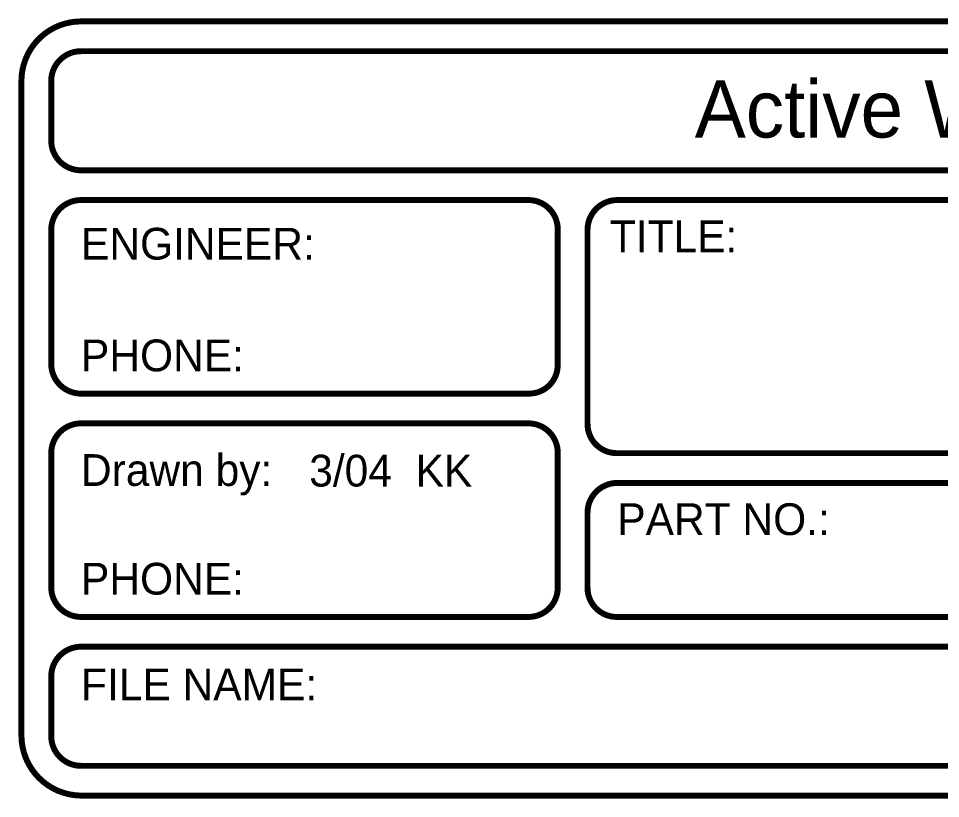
# Model space of a CAD drawing. Extents: x 7.64 to 12.05, y 5.46 to 10.77.
# Drawn here: x 7.644 to 9.191, y 5.456 to 6.766 of the extents above; entities that cross this region are included whole.
import ezdxf

# ---------------------------------------------------------------- set-up
doc = ezdxf.new("R2010")
doc.units = 0
doc.layers.add('MECHANICAL4', color=56, linetype='CONTINUOUS')

msp = doc.modelspace()

# ---------------------------------------------------------------- linework, layer by layer
at = {"layer": 'MECHANICAL4', "const_width": 0.01}
for points in [[(7.64892, 6.660823, -0.414214), (7.74892, 6.760823)], [(7.69892, 6.660823, -0.414214), (7.74892, 6.710823)], [(7.74892, 6.510823, -0.414214), (7.69892, 6.560823)], [(7.69892, 6.410823, -0.414214), (7.74892, 6.460823)], [(8.49992, 6.460823, -0.414214), (8.54892, 6.411823)], [(8.598919, 6.410823, -0.414214), (8.648919, 6.460823)], [(7.74892, 6.135823, -0.414214), (7.69892, 6.185823)], [(8.54892, 6.183823, -0.414214), (8.50092, 6.135823)], [(7.69892, 6.035823, -0.414214), (7.74892, 6.085823)], [(8.49821, 6.085793, -0.424475), (8.54892, 6.036823)], [(8.64792, 6.035823, -0.414214), (8.59892, 6.084823)], [(8.59892, 5.935823, -0.414214), (8.64892, 5.985823)], [(7.748047, 5.760831, -0.409111), (7.69892, 5.810823)], [(8.54892, 5.809823, -0.414214), (8.49992, 5.760823)], [(8.64792, 5.760823, -0.414214), (8.59892, 5.809823)], [(7.69892, 5.660823, -0.414214), (7.74892, 5.710823)], [(7.748157, 5.460838, -0.409111), (7.64892, 5.561823)], [(7.748047, 5.510831, -0.409111), (7.69892, 5.560823)]]:
    msp.add_lwpolyline(points, format="xyb", dxfattribs=at)
for points in [[(7.74892, 6.760823), (11.94892, 6.760823)], [(7.74892, 6.710823), (10.69892, 6.710823)], [(7.64892, 5.560823), (7.64892, 6.660823)], [(7.69892, 6.560823), (7.69892, 6.660823)], [(7.74892, 6.510823), (10.69892, 6.510823)], [(7.74892, 6.460823), (8.49892, 6.460823)], [(8.64892, 6.460823), (10.69892, 6.460823)], [(7.69892, 6.185823), (7.69892, 6.410823)], [(8.54892, 6.185823), (8.54892, 6.410823)], [(8.59892, 6.085823), (8.59892, 6.410823)], [(7.74892, 6.135823), (8.49892, 6.135823)], [(7.74892, 6.085823), (8.49892, 6.085823)], [(7.69892, 5.810823), (7.69892, 6.035823)], [(8.54892, 5.810823), (8.54892, 6.035823)], [(8.64892, 6.035823), (10.69892, 6.035823)], [(8.64892, 5.985823), (10.24892, 5.985823)], [(8.59892, 5.810823), (8.59892, 5.935823)], [(7.74892, 5.760823), (8.49892, 5.760823)], [(8.64892, 5.760823), (10.24892, 5.760823)], [(7.74892, 5.710823), (9.42392, 5.710823)], [(7.69892, 5.560823), (7.69892, 5.660823)], [(7.74892, 5.510823), (9.42392, 5.510823)], [(7.74892, 5.460823), (11.94892, 5.460823)]]:
    msp.add_lwpolyline(points, dxfattribs=at)
at = {"layer": 'MECHANICAL4', "const_width": 0.005}
for points in [[(7.74642, 6.760823, 1), (7.75142, 6.760823, 1)], [(7.74642, 6.760823, 1), (7.75142, 6.760823, 1)], [(7.74642, 6.710823, 1), (7.75142, 6.710823, 1)], [(7.74642, 6.710823, 1), (7.75142, 6.710823, 1)], [(7.64642, 6.660823, 1), (7.65142, 6.660823, 1)], [(7.64642, 6.660823, 1), (7.65142, 6.660823, 1)], [(7.69642, 6.660823, 1), (7.70142, 6.660823, 1)], [(7.69642, 6.660823, 1), (7.70142, 6.660823, 1)], [(7.69642, 6.560823, 1), (7.70142, 6.560823, 1)], [(7.69642, 6.560823, 1), (7.70142, 6.560823, 1)], [(7.74642, 6.510823, 1), (7.75142, 6.510823, 1)], [(7.74642, 6.510823, 1), (7.75142, 6.510823, 1)], [(7.74642, 6.460823, 1), (7.75142, 6.460823, 1)], [(7.74642, 6.460823, 1), (7.75142, 6.460823, 1)], [(8.49642, 6.460823, 1), (8.50142, 6.460823, 1)], [(8.49742, 6.460823, 1), (8.50242, 6.460823, 1)], [(8.646419, 6.460823, 1), (8.651419, 6.460823, 1)], [(8.64642, 6.460823, 1), (8.65142, 6.460823, 1)], [(7.69642, 6.410823, 1), (7.70142, 6.410823, 1)], [(7.69642, 6.410823, 1), (7.70142, 6.410823, 1)], [(8.54642, 6.411823, 1), (8.55142, 6.411823, 1)], [(8.54642, 6.410823, 1), (8.55142, 6.410823, 1)], [(8.596419, 6.410823, 1), (8.601419, 6.410823, 1)], [(8.59642, 6.410823, 1), (8.60142, 6.410823, 1)], [(7.69642, 6.185823, 1), (7.70142, 6.185823, 1)], [(7.69642, 6.185823, 1), (7.70142, 6.185823, 1)], [(8.54642, 6.185823, 1), (8.55142, 6.185823, 1)], [(8.54642, 6.183823, 1), (8.55142, 6.183823, 1)], [(7.74642, 6.135823, 1), (7.75142, 6.135823, 1)], [(7.74642, 6.135823, 1), (7.75142, 6.135823, 1)], [(8.49642, 6.135823, 1), (8.50142, 6.135823, 1)], [(8.49842, 6.135823, 1), (8.50342, 6.135823, 1)], [(7.74642, 6.085823, 1), (7.75142, 6.085823, 1)], [(7.74642, 6.085823, 1), (7.75142, 6.085823, 1)], [(8.49571, 6.085793, 1), (8.50071, 6.085793, 1)], [(8.49642, 6.085823, 1), (8.50142, 6.085823, 1)], [(8.59642, 6.085823, 1), (8.60142, 6.085823, 1)], [(8.59642, 6.084823, 1), (8.60142, 6.084823, 1)], [(7.69642, 6.035823, 1), (7.70142, 6.035823, 1)], [(7.69642, 6.035823, 1), (7.70142, 6.035823, 1)], [(8.54642, 6.036823, 1), (8.55142, 6.036823, 1)], [(8.54642, 6.035823, 1), (8.55142, 6.035823, 1)], [(8.64542, 6.035823, 1), (8.65042, 6.035823, 1)], [(8.64642, 6.035823, 1), (8.65142, 6.035823, 1)], [(8.64642, 5.985823, 1), (8.65142, 5.985823, 1)], [(8.64642, 5.985823, 1), (8.65142, 5.985823, 1)], [(8.59642, 5.935823, 1), (8.60142, 5.935823, 1)], [(8.59642, 5.935823, 1), (8.60142, 5.935823, 1)], [(7.69642, 5.810823, 1), (7.70142, 5.810823, 1)], [(7.69642, 5.810823, 1), (7.70142, 5.810823, 1)], [(8.54642, 5.810823, 1), (8.55142, 5.810823, 1)], [(8.54642, 5.809823, 1), (8.55142, 5.809823, 1)], [(8.59642, 5.810823, 1), (8.60142, 5.810823, 1)], [(8.59642, 5.809823, 1), (8.60142, 5.809823, 1)], [(7.745547, 5.760831, 1), (7.750547, 5.760831, 1)], [(7.74642, 5.760823, 1), (7.75142, 5.760823, 1)], [(8.49642, 5.760823, 1), (8.50142, 5.760823, 1)], [(8.49742, 5.760823, 1), (8.50242, 5.760823, 1)], [(8.64542, 5.760823, 1), (8.65042, 5.760823, 1)], [(8.64642, 5.760823, 1), (8.65142, 5.760823, 1)], [(7.74642, 5.710823, 1), (7.75142, 5.710823, 1)], [(7.74642, 5.710823, 1), (7.75142, 5.710823, 1)], [(7.69642, 5.660823, 1), (7.70142, 5.660823, 1)], [(7.69642, 5.660823, 1), (7.70142, 5.660823, 1)], [(7.64642, 5.561823, 1), (7.65142, 5.561823, 1)], [(7.64642, 5.560823, 1), (7.65142, 5.560823, 1)], [(7.69642, 5.560823, 1), (7.70142, 5.560823, 1)], [(7.69642, 5.560823, 1), (7.70142, 5.560823, 1)], [(7.745547, 5.510831, 1), (7.750547, 5.510831, 1)], [(7.74642, 5.510823, 1), (7.75142, 5.510823, 1)], [(7.745657, 5.460838, 1), (7.750657, 5.460838, 1)], [(7.74642, 5.460823, 1), (7.75142, 5.460823, 1)]]:
    msp.add_lwpolyline(points, format="xyb", close=True, dxfattribs=at)

# ---------------------------------------------------------------- texts
at = {"layer": 'MECHANICAL4'}
for s, height, p in [('Active Wave', 0.096, (8.778919, 6.565823)), ('TITLE:', 0.053334, (8.63642, 6.373323)), ('ENGINEER:', 0.053334, (7.74892, 6.360823)), ('PHONE: ', 0.053334, (7.74892, 6.173323)), ('Drawn by:', 0.053334, (7.74892, 5.980823)), ('3/04  KK', 0.053334, (8.131885, 5.979767)), ('PART NO.:', 0.053334, (8.64892, 5.898323)), ('PHONE: ', 0.053334, (7.74892, 5.798323)), ('FILE NAME:', 0.053334, (7.74892, 5.620823))]:
    msp.add_text(s, height=height, dxfattribs=at).set_placement(p)

doc.saveas('drawing.dxf')
